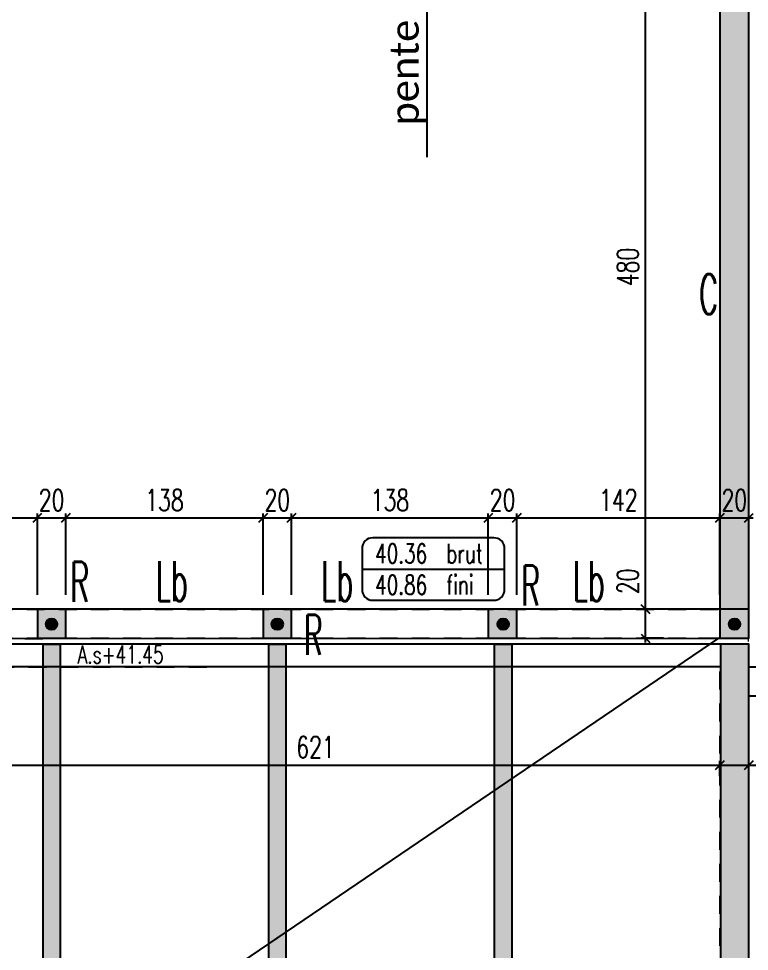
# Model space of a CAD drawing. Extents: x 308 to 787, y -199 to -146.
# Drawn here: x 398.85 to 403.97, y -184.28 to -177.74 of the extents above; entities that cross this region are included whole.
import ezdxf

# ---------------------------------------------------------------- set-up
doc = ezdxf.new("R2010")
doc.units = 0
doc.header["$LTSCALE"] = 0.5
doc.header["$MEASUREMENT"] = 0
doc.linetypes.add('CACHE', pattern=[0.375, 0.25, -0.125])
doc.linetypes.add('DISCONTINU2', pattern=[0.375, 0.25, -0.125])
doc.layers.get('DEFPOINTS').update_dxf_attribs({"linetype": 'CONTINUOUS'})
for name, color, linetype in [('- TPFI plancher BA', 5, 'CONTINUOUS'), ('1_AJSA_techEP', 142, 'CONTINUOUS'), ('2_AJSA_txt50', 181, 'CONTINUOUS'), ('COTATION', 7, 'CONTINUOUS'), ('HABILLAGE', 7, 'CONTINUOUS'), ('MURS', 3, 'CONTINUOUS'), ('POCHAGE', 254, 'CONTINUOUS'), ('POTEAUX', 1, 'CONTINUOUS'), ('POUTRES', 2, 'CONTINUOUS'), ('RAID', 1, 'CONTINUOUS'), ('RDC', 7, 'DISCONTINU2'), ('REPERAGE', 4, 'CONTINUOUS'), ('REPERE-CHAI', 4, 'CONTINUOUS'), ('REPERE-POUT', 4, 'CONTINUOUS'), ('REPERE-RAID', 4, 'CONTINUOUS')]:
    doc.layers.add(name, color=color, linetype=linetype)
doc.styles.add('CALIBRI', font='calibri.ttf')
doc.styles.add('ROMANS8', font='romans.shx', dxfattribs={"width": 0.7})
doc.styles.get("Standard").update_dxf_attribs({"font": 'txt.shx'})
doc.dimstyles.new('COT50 cm', dxfattribs={"dimtxt": 0.15, "dimasz": 0.06, "dimexe": 0.03, "dimexo": 0.1, "dimgap": 0.05, "dimtad": 1, "dimdec": 0, "dimlfac": 100, "dimzin": 0, "dimdsep": 46, "dimtxsty": 'ROMANS8', "dimblk1": 'OBLIQUE', "dimblk2": 'OBLIQUE', "dimsah": 1, "dimcen": 0.03, "dimdle": 0.03, "dimclrt": 1, "dimadec": 0, "dimazin": 0, "dimtfac": 1, "dimtdec": 0, "dimtmove": 0, "dimatfit": 3, "dimfxl": 0, "dimtolj": 1, "dimtzin": 0, "dimlwd": -1, "dimlwe": -1, "dimarcsym": 0})

# ---------------------------------------------------------------- blocks, each defined once
blk = doc.blocks.new('139')
at = {"layer": 'HABILLAGE', "color": 7}
blk.add_line((-0.6648, 0), (0.6648, 0), dxfattribs=at)
at = {"layer": 'HABILLAGE'}
blk.add_lwpolyline([(-0.5648, -0.291), (0.5648, -0.291, 0.414214), (0.6648, -0.191), (0.6648, 0.191, 0.414214), (0.5648, 0.291), (-0.5648, 0.291, 0.414214), (-0.6648, 0.191), (-0.6648, -0.191, 0.414214)], format="xyb", close=True, dxfattribs=at)
at = {"layer": 'HABILLAGE', "color": 1, "width": 0.7}
for s, p in [('brut', (0.1215, 0.054)), ('fini', (0.1215, -0.237))]:
    blk.add_text(s, height=0.18, dxfattribs=at).set_placement(p)
for tag, p in [('NIVBRUT', (-0.5425, 0.054)), ('NIVFINI', (-0.5425, -0.237))]:
    blk.add_attdef(tag, p, '', height=0.18, dxfattribs=at)
blk = doc.blocks.new('_Oblique')
at = {"layer": 'COTATION', "color": 0, "lineweight": -2}
blk.add_line((-0.5, -0.5), (0.5, 0.5), dxfattribs=at)
blk = doc.blocks.new('*D409')
at = {"layer": 'COTATION', "color": 0, "transparency": 16777216}
for p, q in [((403.2449, -181.8809), (403.2449, -181.5509)), ((403.3715, -181.8809), (403.2149, -181.8809)), ((403.2449, -182.1156), (403.2449, -181.8809)), ((403.3715, -182.0856), (403.2149, -182.0856))]:
    blk.add_line(p, q, dxfattribs=at)
at = {"layer": 'DEFPOINTS', "color": 0, "transparency": 16777216}
for p in [(403.2449, -181.8809), (403.4715, -181.8809), (403.4715, -182.0856)]:
    blk.add_point(p, dxfattribs=at)
at = {"layer": 'COTATION', "color": 0, "transparency": 16777216, "xscale": 0.06, "yscale": 0.06, "zscale": 0.06}
for p, rotation in [((403.2449, -181.8809), 90), ((403.2449, -182.0856), 270)]:
    blk.add_blockref('_Oblique', p, dxfattribs=dict(at, rotation=rotation))
at = {"layer": 'COTATION', "color": 1, "transparency": 16777216, "insert": (403.1199, -181.6859), "char_height": 0.15, "attachment_point": 5, "rotation": 90, "style": 'ROMANS8'}
blk.add_mtext('\\A1;20', dxfattribs=at)
blk = doc.blocks.new('*D410')
at = {"layer": 'COTATION', "color": 0, "transparency": 16777216}
for p, q in [((403.6089, -177.0795), (403.2149, -177.0795)), ((403.2449, -181.9109), (403.2449, -177.0495)), ((403.3715, -181.8809), (403.2149, -181.8809))]:
    blk.add_line(p, q, dxfattribs=at)
at = {"layer": 'DEFPOINTS', "color": 0, "transparency": 16777216}
for p in [(403.2449, -177.0795), (403.7089, -177.0795), (403.4715, -181.8809)]:
    blk.add_point(p, dxfattribs=at)
at = {"layer": 'COTATION', "color": 0, "transparency": 16777216, "xscale": 0.06, "yscale": 0.06, "zscale": 0.06}
for p, rotation in [((403.2449, -177.0795), 90), ((403.2449, -181.8809), 270)]:
    blk.add_blockref('_Oblique', p, dxfattribs=dict(at, rotation=rotation))
at = {"layer": 'COTATION', "color": 1, "transparency": 16777216, "insert": (403.1199, -179.4802), "char_height": 0.15, "attachment_point": 5, "rotation": 90, "style": 'ROMANS8'}
blk.add_mtext('\\A1;480', dxfattribs=at)
blk = doc.blocks.new('*D652')
at = {"layer": 'COTATION', "color": 0, "transparency": 16777216}
for p, q in [((397.5242, -182.9754), (403.7964, -182.9754)), ((397.5542, -183.2129), (397.5542, -182.9454)), ((403.7664, -183.0521), (403.7664, -182.9454))]:
    blk.add_line(p, q, dxfattribs=at)
at = {"layer": 'DEFPOINTS', "color": 0, "transparency": 16777216}
for p in [(403.7664, -182.9754), (403.7664, -183.1521), (397.5542, -183.3129)]:
    blk.add_point(p, dxfattribs=at)
at = {"layer": 'COTATION', "color": 0, "transparency": 16777216, "xscale": 0.06, "yscale": 0.06, "zscale": 0.06, "rotation": 180}
blk.add_blockref('_Oblique', (397.5542, -182.9754), dxfattribs=at)
at = {"layer": 'COTATION', "color": 0, "transparency": 16777216, "xscale": 0.06, "yscale": 0.06, "zscale": 0.06}
blk.add_blockref('_Oblique', (403.7664, -182.9754), dxfattribs=at)
at = {"layer": 'COTATION', "color": 1, "transparency": 16777216, "insert": (400.9296, -182.8504), "char_height": 0.15, "attachment_point": 5, "style": 'ROMANS8'}
blk.add_mtext('\\A1;621', dxfattribs=at)
blk = doc.blocks.new('*D653')
at = {"layer": 'COTATION', "color": 0, "transparency": 16777216}
for p, q in [((403.7364, -182.9754), (403.9997, -182.9754)), ((403.7664, -183.0521), (403.7664, -182.9454)), ((403.9697, -183.1534), (403.9697, -182.9454))]:
    blk.add_line(p, q, dxfattribs=at)
at = {"layer": 'DEFPOINTS', "color": 0, "transparency": 16777216}
for p in [(403.9697, -182.9754), (403.7664, -183.1521), (403.9697, -183.2534)]:
    blk.add_point(p, dxfattribs=at)
at = {"layer": 'COTATION', "color": 0, "transparency": 16777216, "xscale": 0.06, "yscale": 0.06, "zscale": 0.06, "rotation": 180}
blk.add_blockref('_Oblique', (403.7664, -182.9754), dxfattribs=at)
at = {"layer": 'COTATION', "color": 0, "transparency": 16777216, "xscale": 0.06, "yscale": 0.06, "zscale": 0.06}
blk.add_blockref('_Oblique', (403.9697, -182.9754), dxfattribs=at)
at = {"layer": 'COTATION', "color": 1, "transparency": 16777216, "insert": (404.1213, -182.8633), "char_height": 0.15, "attachment_point": 5, "style": 'ROMANS8'}
blk.add_mtext('\\A1;20', dxfattribs=at)
blk = doc.blocks.new('*D654')
at = {"layer": 'COTATION', "color": 0, "transparency": 16777216}
for p, q in [((410.9097, -182.8918), (410.9097, -183.0054)), ((403.9397, -182.9754), (410.9397, -182.9754)), ((403.9697, -183.1534), (403.9697, -182.9454))]:
    blk.add_line(p, q, dxfattribs=at)
at = {"layer": 'DEFPOINTS', "color": 0, "transparency": 16777216}
for p in [(410.9097, -182.7918), (410.9097, -182.9754), (403.9697, -183.2534)]:
    blk.add_point(p, dxfattribs=at)
at = {"layer": 'COTATION', "color": 0, "transparency": 16777216, "xscale": 0.06, "yscale": 0.06, "zscale": 0.06, "rotation": 180}
blk.add_blockref('_Oblique', (403.9697, -182.9754), dxfattribs=at)
at = {"layer": 'COTATION', "color": 0, "transparency": 16777216, "xscale": 0.06, "yscale": 0.06, "zscale": 0.06}
blk.add_blockref('_Oblique', (410.9097, -182.9754), dxfattribs=at)
at = {"layer": 'COTATION', "color": 1, "transparency": 16777216, "insert": (407.4397, -182.8504), "char_height": 0.15, "attachment_point": 5, "style": 'ROMANS8'}
blk.add_mtext('\\A1;694', dxfattribs=at)
blk = doc.blocks.new('*D835')
at = {"layer": 'DEFPOINTS', "color": 0, "transparency": 16777216}
for p in [(403.9697, -182.1258), (404.8995, -182.1258), (403.7667, -187.4191)]:
    blk.add_point(p, dxfattribs=at)
at = {"layer": 'POCHAGE', "color": 0, "transparency": 16777216}
for p, q in [((404.0697, -182.1258), (404.9295, -182.1258)), ((404.8995, -187.4491), (404.8995, -182.0958)), ((403.8667, -187.4191), (404.9295, -187.4191))]:
    blk.add_line(p, q, dxfattribs=at)
at = {"layer": 'POCHAGE', "color": 0, "transparency": 16777216, "xscale": 0.06, "yscale": 0.06, "zscale": 0.06}
for p, rotation in [((404.8995, -182.1258), 90), ((404.8995, -187.4191), 270)]:
    blk.add_blockref('_Oblique', p, dxfattribs=dict(at, rotation=rotation))
at = {"layer": 'POCHAGE', "color": 1, "transparency": 16777216, "insert": (404.7745, -184.7725), "char_height": 0.15, "attachment_point": 5, "rotation": 90, "style": 'ROMANS8'}
blk.add_mtext('\\A1;529', dxfattribs=at)
blk = doc.blocks.new('*D836')
at = {"layer": 'DEFPOINTS', "color": 0, "transparency": 16777216}
for p in [(403.9697, -182.1258), (403.9699, -182.0856), (404.8995, -182.0856)]:
    blk.add_point(p, dxfattribs=at)
at = {"layer": 'POCHAGE', "color": 0, "transparency": 16777216}
for p, q in [((404.8995, -182.0856), (404.8995, -182.0256)), ((404.0697, -182.1258), (404.9295, -182.1258)), ((404.0699, -182.0856), (404.9295, -182.0856)), ((404.8995, -182.1258), (404.8995, -182.0856)), ((404.8995, -182.1258), (404.8995, -182.1858))]:
    blk.add_line(p, q, dxfattribs=at)
at = {"layer": 'POCHAGE', "color": 0, "transparency": 16777216, "xscale": 0.06, "yscale": 0.06, "zscale": 0.06}
for p, rotation in [((404.8995, -182.0856), 270), ((404.8995, -182.1258), 90)]:
    blk.add_blockref('_Oblique', p, dxfattribs=dict(at, rotation=rotation))
at = {"layer": 'POCHAGE', "color": 1, "transparency": 16777216, "insert": (404.7745, -182.1732), "char_height": 0.15, "attachment_point": 5, "rotation": 90, "style": 'ROMANS8'}
blk.add_mtext('\\A1;4', dxfattribs=at)
blk = doc.blocks.new('*D1274')
at = {"layer": 'COTATION', "color": 0, "transparency": 16777216}
for p, q in [((397.5542, -181.7809), (397.5542, -181.2109)), ((398.9781, -181.7809), (398.9781, -181.2109)), ((397.5242, -181.2409), (399.0081, -181.2409))]:
    blk.add_line(p, q, dxfattribs=at)
at = {"layer": 'DEFPOINTS', "color": 0, "transparency": 16777216}
for p in [(398.9781, -181.2409), (397.5542, -181.8809), (398.9781, -181.8809)]:
    blk.add_point(p, dxfattribs=at)
at = {"layer": 'COTATION', "color": 0, "transparency": 16777216, "xscale": 0.06, "yscale": 0.06, "zscale": 0.06, "rotation": 180}
blk.add_blockref('_Oblique', (397.5542, -181.2409), dxfattribs=at)
at = {"layer": 'COTATION', "color": 0, "transparency": 16777216, "xscale": 0.06, "yscale": 0.06, "zscale": 0.06}
blk.add_blockref('_Oblique', (398.9781, -181.2409), dxfattribs=at)
at = {"layer": 'COTATION', "color": 1, "transparency": 16777216, "insert": (398.2661, -181.1159), "char_height": 0.15, "attachment_point": 5, "style": 'ROMANS8'}
blk.add_mtext('\\A1;142', dxfattribs=at)
blk = doc.blocks.new('*D1275')
at = {"layer": 'COTATION', "color": 0, "transparency": 16777216}
for p, q in [((398.9781, -181.7809), (398.9781, -181.2109)), ((399.1781, -181.7809), (399.1781, -181.2109)), ((398.9481, -181.2409), (399.2081, -181.2409))]:
    blk.add_line(p, q, dxfattribs=at)
at = {"layer": 'DEFPOINTS', "color": 0, "transparency": 16777216}
for p in [(399.1781, -181.2409), (398.9781, -181.8809), (399.1781, -181.8809)]:
    blk.add_point(p, dxfattribs=at)
at = {"layer": 'COTATION', "color": 0, "transparency": 16777216, "xscale": 0.06, "yscale": 0.06, "zscale": 0.06, "rotation": 180}
blk.add_blockref('_Oblique', (398.9781, -181.2409), dxfattribs=at)
at = {"layer": 'COTATION', "color": 0, "transparency": 16777216, "xscale": 0.06, "yscale": 0.06, "zscale": 0.06}
blk.add_blockref('_Oblique', (399.1781, -181.2409), dxfattribs=at)
at = {"layer": 'COTATION', "color": 1, "transparency": 16777216, "insert": (399.0781, -181.1159), "char_height": 0.15, "attachment_point": 5, "style": 'ROMANS8'}
blk.add_mtext('\\A1;20', dxfattribs=at)
blk = doc.blocks.new('*D1276')
at = {"layer": 'COTATION', "color": 0, "transparency": 16777216}
for p, q in [((399.1781, -181.7809), (399.1781, -181.2109)), ((400.5619, -181.7809), (400.5619, -181.2109)), ((399.1481, -181.2409), (400.5919, -181.2409))]:
    blk.add_line(p, q, dxfattribs=at)
at = {"layer": 'DEFPOINTS', "color": 0, "transparency": 16777216}
for p in [(400.5619, -181.2409), (399.1781, -181.8809), (400.5619, -181.8809)]:
    blk.add_point(p, dxfattribs=at)
at = {"layer": 'COTATION', "color": 0, "transparency": 16777216, "xscale": 0.06, "yscale": 0.06, "zscale": 0.06, "rotation": 180}
blk.add_blockref('_Oblique', (399.1781, -181.2409), dxfattribs=at)
at = {"layer": 'COTATION', "color": 0, "transparency": 16777216, "xscale": 0.06, "yscale": 0.06, "zscale": 0.06}
blk.add_blockref('_Oblique', (400.5619, -181.2409), dxfattribs=at)
at = {"layer": 'COTATION', "color": 1, "transparency": 16777216, "insert": (399.87, -181.1159), "char_height": 0.15, "attachment_point": 5, "style": 'ROMANS8'}
blk.add_mtext('\\A1;138', dxfattribs=at)
blk = doc.blocks.new('*D1277')
at = {"layer": 'COTATION', "color": 0, "transparency": 16777216}
for p, q in [((400.5619, -181.7809), (400.5619, -181.2109)), ((400.7619, -181.7809), (400.7619, -181.2109)), ((400.5319, -181.2409), (400.7919, -181.2409))]:
    blk.add_line(p, q, dxfattribs=at)
at = {"layer": 'DEFPOINTS', "color": 0, "transparency": 16777216}
for p in [(400.7619, -181.2409), (400.5619, -181.8809), (400.7619, -181.8809)]:
    blk.add_point(p, dxfattribs=at)
at = {"layer": 'COTATION', "color": 0, "transparency": 16777216, "xscale": 0.06, "yscale": 0.06, "zscale": 0.06, "rotation": 180}
blk.add_blockref('_Oblique', (400.5619, -181.2409), dxfattribs=at)
at = {"layer": 'COTATION', "color": 0, "transparency": 16777216, "xscale": 0.06, "yscale": 0.06, "zscale": 0.06}
blk.add_blockref('_Oblique', (400.7619, -181.2409), dxfattribs=at)
at = {"layer": 'COTATION', "color": 1, "transparency": 16777216, "insert": (400.6619, -181.1159), "char_height": 0.15, "attachment_point": 5, "style": 'ROMANS8'}
blk.add_mtext('\\A1;20', dxfattribs=at)
blk = doc.blocks.new('*D1278')
at = {"layer": 'COTATION', "color": 0, "transparency": 16777216}
for p, q in [((400.7619, -181.7809), (400.7619, -181.2109)), ((402.1419, -181.7809), (402.1419, -181.2109)), ((400.7319, -181.2409), (402.1719, -181.2409))]:
    blk.add_line(p, q, dxfattribs=at)
at = {"layer": 'DEFPOINTS', "color": 0, "transparency": 16777216}
for p in [(402.1419, -181.2409), (400.7619, -181.8809), (402.1419, -181.8809)]:
    blk.add_point(p, dxfattribs=at)
at = {"layer": 'COTATION', "color": 0, "transparency": 16777216, "xscale": 0.06, "yscale": 0.06, "zscale": 0.06, "rotation": 180}
blk.add_blockref('_Oblique', (400.7619, -181.2409), dxfattribs=at)
at = {"layer": 'COTATION', "color": 0, "transparency": 16777216, "xscale": 0.06, "yscale": 0.06, "zscale": 0.06}
blk.add_blockref('_Oblique', (402.1419, -181.2409), dxfattribs=at)
at = {"layer": 'COTATION', "color": 1, "transparency": 16777216, "insert": (401.4519, -181.1159), "char_height": 0.15, "attachment_point": 5, "style": 'ROMANS8'}
blk.add_mtext('\\A1;138', dxfattribs=at)
blk = doc.blocks.new('*D1279')
at = {"layer": 'COTATION', "color": 0, "transparency": 16777216}
for p, q in [((402.1419, -181.7809), (402.1419, -181.2109)), ((402.3419, -181.7809), (402.3419, -181.2109)), ((402.1119, -181.2409), (402.3719, -181.2409))]:
    blk.add_line(p, q, dxfattribs=at)
at = {"layer": 'DEFPOINTS', "color": 0, "transparency": 16777216}
for p in [(402.3419, -181.2409), (402.1419, -181.8809), (402.3419, -181.8809)]:
    blk.add_point(p, dxfattribs=at)
at = {"layer": 'COTATION', "color": 0, "transparency": 16777216, "xscale": 0.06, "yscale": 0.06, "zscale": 0.06, "rotation": 180}
blk.add_blockref('_Oblique', (402.1419, -181.2409), dxfattribs=at)
at = {"layer": 'COTATION', "color": 0, "transparency": 16777216, "xscale": 0.06, "yscale": 0.06, "zscale": 0.06}
blk.add_blockref('_Oblique', (402.3419, -181.2409), dxfattribs=at)
at = {"layer": 'COTATION', "color": 1, "transparency": 16777216, "insert": (402.2419, -181.1159), "char_height": 0.15, "attachment_point": 5, "style": 'ROMANS8'}
blk.add_mtext('\\A1;20', dxfattribs=at)
blk = doc.blocks.new('*D1280')
at = {"layer": 'COTATION', "color": 0, "transparency": 16777216}
for p, q in [((402.3419, -181.7809), (402.3419, -181.2109)), ((403.7661, -181.781), (403.7661, -181.2109)), ((402.3119, -181.2409), (403.7961, -181.2409))]:
    blk.add_line(p, q, dxfattribs=at)
at = {"layer": 'DEFPOINTS', "color": 0, "transparency": 16777216}
for p in [(403.7661, -181.2409), (402.3419, -181.8809), (403.7661, -181.881)]:
    blk.add_point(p, dxfattribs=at)
at = {"layer": 'COTATION', "color": 0, "transparency": 16777216, "xscale": 0.06, "yscale": 0.06, "zscale": 0.06, "rotation": 180}
blk.add_blockref('_Oblique', (402.3419, -181.2409), dxfattribs=at)
at = {"layer": 'COTATION', "color": 0, "transparency": 16777216, "xscale": 0.06, "yscale": 0.06, "zscale": 0.06}
blk.add_blockref('_Oblique', (403.7661, -181.2409), dxfattribs=at)
at = {"layer": 'COTATION', "color": 1, "transparency": 16777216, "insert": (403.054, -181.1159), "char_height": 0.15, "attachment_point": 5, "style": 'ROMANS8'}
blk.add_mtext('\\A1;142', dxfattribs=at)
blk = doc.blocks.new('*D1281')
at = {"layer": 'COTATION', "color": 0, "transparency": 16777216}
for p, q in [((403.7661, -181.781), (403.7661, -181.2109)), ((403.9699, -181.781), (403.9699, -181.2109)), ((403.7361, -181.2409), (403.9999, -181.2409))]:
    blk.add_line(p, q, dxfattribs=at)
at = {"layer": 'DEFPOINTS', "color": 0, "transparency": 16777216}
for p in [(403.9699, -181.2409), (403.7661, -181.881), (403.9699, -181.881)]:
    blk.add_point(p, dxfattribs=at)
at = {"layer": 'COTATION', "color": 0, "transparency": 16777216, "xscale": 0.06, "yscale": 0.06, "zscale": 0.06, "rotation": 180}
blk.add_blockref('_Oblique', (403.7661, -181.2409), dxfattribs=at)
at = {"layer": 'COTATION', "color": 0, "transparency": 16777216, "xscale": 0.06, "yscale": 0.06, "zscale": 0.06}
blk.add_blockref('_Oblique', (403.9699, -181.2409), dxfattribs=at)
at = {"layer": 'COTATION', "color": 1, "transparency": 16777216, "insert": (403.868, -181.1159), "char_height": 0.15, "attachment_point": 5, "style": 'ROMANS8'}
blk.add_mtext('\\A1;20', dxfattribs=at)

msp = doc.modelspace()

# ---------------------------------------------------------------- hatches: boundary and pattern name
at = {"layer": 'POCHAGE'}
h = msp.add_hatch(color=256, dxfattribs=at)
h.dxf.hatch_style = 1
h.paths.add_polyline_path([(403.7661, -181.8809), (403.97, -181.8809), (403.9704, -176.8795), (403.7666, -176.8795)])
h = msp.add_hatch(color=256, dxfattribs=at)
h.dxf.hatch_style = 1
h.paths.add_polyline_path([(398.9781, -181.8809), (398.9781, -182.0858), (399.1781, -182.0858), (399.1781, -181.8809)])
h.paths.add_polyline_path([(399.1181, -181.9863, -1), (399.0381, -181.9863, -1)], flags=16)
h = msp.add_hatch(color=256, dxfattribs=at)
h.dxf.hatch_style = 1
h.paths.add_polyline_path([(400.5619, -181.8809), (400.5619, -182.0857), (400.7619, -182.0857), (400.7619, -181.8809)])
h.paths.add_polyline_path([(400.7019, -181.9863, -1), (400.6219, -181.9863, -1)], flags=16)
h = msp.add_hatch(color=256, dxfattribs=at)
h.dxf.hatch_style = 1
h.paths.add_polyline_path([(402.3419, -181.8809), (402.1419, -181.8809), (402.1419, -182.0857), (402.3419, -182.0857)])
h.paths.add_polyline_path([(402.2858, -181.9863, -1), (402.2058, -181.9863, -1)], flags=16)
h = msp.add_hatch(color=256, dxfattribs=at)
h.dxf.hatch_style = 1
h.paths.add_polyline_path([(403.9699, -181.8808), (403.7657, -181.8808), (403.7657, -182.0856), (403.9699, -182.0856)])
edge = h.paths.add_edge_path(flags=16)
edge.add_arc((403.8695, -181.9862), 0.04, 0, 360)
h = msp.add_hatch(color=256, dxfattribs=at)
h.dxf.hatch_style = 1
h.paths.add_polyline_path([(403.8297, -181.9863, 1), (403.9097, -181.9863, 1)])
h = msp.add_hatch(color=256, dxfattribs=at)
h.dxf.hatch_style = 1
h.paths.add_polyline_path([(399.1381, -182.1258), (399.0181, -182.1258), (399.0181, -182.2858), (399.1381, -182.2858)])
h = msp.add_hatch(color=256, dxfattribs=at)
h.dxf.hatch_style = 1
h.paths.add_polyline_path([(400.7219, -187.6191), (400.6019, -187.6191), (400.6019, -188.6189), (400.7219, -188.6189)])
h.paths.add_polyline_path([(400.7219, -187.4191), (400.6019, -187.4191), (400.6019, -187.6191), (400.7219, -187.6191)])
h.paths.add_polyline_path([(400.7219, -184.1472), (400.6019, -184.2287), (400.6019, -187.369), (400.7219, -187.369)])
h.paths.add_polyline_path([(400.7219, -182.1258), (400.6019, -182.1258), (400.6019, -184.2287), (400.7219, -184.1472)])
h = msp.add_hatch(color=256, dxfattribs=at)
h.dxf.hatch_style = 1
h.paths.add_polyline_path([(402.3058, -182.1258), (402.1858, -182.1258), (402.1858, -182.2858), (402.3058, -182.2858)])
h.paths.add_polyline_path([(402.3058, -182.2873), (402.1858, -182.2874), (402.1858, -183.1537), (402.3058, -183.0723)])
h.paths.add_polyline_path([(402.3058, -183.0723), (402.1858, -183.1537), (402.1858, -187.369), (402.3058, -187.369)])
h.paths.add_polyline_path([(402.3058, -187.369), (402.1858, -187.369), (402.1858, -187.4191), (402.3058, -187.4191)])
h.paths.add_polyline_path([(402.3058, -187.4191), (402.1858, -187.4191), (402.1858, -187.6191), (402.3058, -187.6191)])
h.paths.add_polyline_path([(402.3058, -187.6191), (402.1858, -187.6191), (402.1858, -188.6189), (402.3058, -188.6189)])
h = msp.add_hatch(color=256, dxfattribs=at)
h.dxf.hatch_style = 1
h.paths.add_polyline_path([(403.9663, -182.286), (403.9663, -182.286), (403.9663, -182.1258), (403.7697, -182.1258), (403.7697, -186.269), (403.9664, -186.269)], flags=17)
h.paths.add_polyline_path([(403.9697, -182.1258), (403.9663, -182.1258), (403.9665, -188.8191), (403.9697, -188.8191)])
h.paths.add_polyline_path([(403.9663, -182.1258), (403.7697, -182.1258), (403.7697, -186.269), (403.7697, -188.8191), (403.9665, -188.8191)])
h = msp.add_hatch(color=256, dxfattribs=at)
h.dxf.hatch_style = 1
h.paths.add_polyline_path([(403.7697, -186.269), (403.9664, -186.269), (403.9663, -182.489), (403.9663, -182.489), (403.9663, -182.289), (403.9663, -182.1258), (403.7697, -182.1258)])
h = msp.add_hatch(color=256, dxfattribs=at)
h.dxf.hatch_style = 1
h.paths.add_polyline_path([(399.1381, -182.2906), (399.0181, -182.2907), (399.0181, -186.3407), (399.1381, -186.2524)])
h.paths.add_polyline_path([(399.1381, -186.2524), (399.0181, -186.3407), (399.0181, -187.369), (399.1381, -187.369)])
h.paths.add_polyline_path([(399.1381, -187.4191), (399.0181, -187.4191), (399.0181, -187.6191), (399.1381, -187.6191)])
h.paths.add_polyline_path([(399.1381, -187.6191), (399.0181, -187.6191), (399.0181, -188.6189), (399.1381, -188.6189)])
at = {"layer": 'RAID'}
for points in [[(399.0381, -181.9863, -1), (399.1181, -181.9863, -1)], [(400.6219, -181.9863, -1), (400.7019, -181.9863, -1)], [(402.2058, -181.9863, -1), (402.2858, -181.9863, -1)], [(403.8297, -181.9863, -1), (403.9097, -181.9863, -1)]]:
    msp.add_hatch(color=256, dxfattribs=at).paths.add_polyline_path(points)

# ---------------------------------------------------------------- linework, layer by layer
at = {"layer": '- TPFI plancher BA'}
msp.add_line((400.0401, -184.61), (403.7666, -182.0809), dxfattribs=at)
at = {"layer": '1_AJSA_techEP'}
msp.add_lwpolyline([(403.9663, -182.489), (405.5711, -182.489), (405.5713, -182.289), (403.9663, -182.289)], close=True, dxfattribs=at)
at = {"layer": '2_AJSA_txt50', "color": 1}
msp.add_lwpolyline([(401.7124, -178.7101), (401.7124, -176.7547), (401.5912, -176.9028)], dxfattribs=at)
at = {"layer": 'MURS'}
for points in [[(403.7666, -176.8795), (403.7661, -181.8809), (397.0699, -181.8809), (397.0699, -176.8809), (396.8899, -176.8809), (396.8899, -181.8863), (389.6099, -181.8863), (389.6099, -179.6809), (389.4299, -179.6809), (389.4299, -181.8863), (382.1728, -181.8863), (382.173, -174.6561), (381.973, -174.6561), (381.973, -179.6804), (376.2945, -179.6804)], [(376.2945, -179.8763), (381.9696, -179.8763), (381.9699, -182.0863), (403.9699, -182.0856), (403.9697, -176.8795)], [(403.7697, -182.1258), (397.5542, -182.1258)], [(403.7697, -182.2858), (397.5542, -182.2858)]]:
    msp.add_lwpolyline(points, dxfattribs=at)
for points in [[(399.0181, -182.1258), (399.1381, -182.1258), (399.1381, -188.6191), (399.0181, -188.6191)], [(400.6019, -182.1258), (400.7219, -182.1258), (400.7219, -188.6191), (400.6019, -188.6191)], [(402.1858, -182.1258), (402.3058, -182.1258), (402.3058, -188.6191), (402.1858, -188.6191)], [(403.7697, -188.8191), (403.9697, -188.8191), (403.9697, -182.1258), (403.7697, -182.1258)]]:
    msp.add_lwpolyline(points, close=True, dxfattribs=at)
at = {"layer": 'POTEAUX'}
for points in [[(398.9781, -182.0858), (399.1781, -182.0858), (399.1781, -181.8809), (398.9781, -181.8809)], [(400.5619, -182.0857), (400.7619, -182.0857), (400.7619, -181.8809), (400.5619, -181.8809)], [(402.1419, -182.0857), (402.3419, -182.0857), (402.3419, -181.8809), (402.1419, -181.8809)], [(403.7661, -182.0856), (403.9699, -182.0856), (403.9699, -181.8809), (403.7661, -181.8809)]]:
    msp.add_lwpolyline(points, close=True, dxfattribs=at)
at = {"layer": 'POUTRES', "linetype": 'DISCONTINU2'}
for p, q in [((397.5542, -181.8809), (403.7661, -181.8809)), ((397.5542, -182.0857), (403.7661, -182.0856))]:
    msp.add_line(p, q, dxfattribs=at)
at = {"layer": 'RAID'}
for centre in [(399.0781, -181.9863), (400.6619, -181.9863), (402.2458, -181.9863), (403.8697, -181.9863)]:
    msp.add_circle(centre, 0.04, dxfattribs=at)
at = {"layer": 'RDC', "linetype": 'CACHE', "lineweight": 15}
msp.add_lwpolyline([(395.072, -188.7211, 0.001091), (398.216, -188.8552), (403.9665, -188.8574), (403.9663, -182.0855), (398.6696, -182.091), (398.6693, -170.9926), (397.1402, -170.9906)], format="xyb", dxfattribs=at)
msp.add_lwpolyline([(403.7664, -186.269), (403.7663, -182.2858), (398.4696, -182.2913), (398.4693, -171.143), (397.0696, -171.1373)], dxfattribs=at)

# ---------------------------------------------------------------- block references
at = {"layer": 'HABILLAGE', "color": 1, "xscale": 0.7521624, "yscale": 0.7521624, "zscale": 0.7521624}
msp.add_blockref('139', (401.7558, -181.5996), dxfattribs=at).add_auto_attribs({'NIVBRUT': '40.36', 'NIVFINI': '40.86'})

# ---------------------------------------------------------------- texts
at = {"layer": '2_AJSA_txt50', "color": 1, "style": 'CALIBRI'}
msp.add_text('pente  5 %%%', height=0.2, rotation=90, dxfattribs=at).set_placement((401.6538, -178.4876))
at = {"layer": 'REPERAGE', "color": 1, "style": 'ROMANS8', "width": 0.7}
msp.add_text('A.s+41.45', height=0.125, dxfattribs=at).set_placement((399.2611, -182.2624))
at = {"layer": 'REPERE-CHAI', "color": 4, "width": 0.519}
msp.add_text('C', height=0.28, dxfattribs=at).set_placement((403.6216, -179.8111))
at = {"layer": 'REPERE-POUT', "width": 0.519}
for p in [(399.8107, -181.8247), (400.9706, -181.8247), (402.7353, -181.8247)]:
    msp.add_text('Lb', height=0.28, dxfattribs=at).set_placement(p)
at = {"layer": 'REPERE-RAID', "color": 4, "width": 0.519}
for p in [(399.2101, -181.8297), (402.373, -181.8555), (400.8482, -182.2011)]:
    msp.add_text('R', height=0.28, dxfattribs=at).set_placement(p)

# ---------------------------------------------------------------- dimensions: what is measured, and where the dimension line sits
at = {"layer": 'COTATION'}
dim = msp.add_linear_dim(base=(403.2449, -177.0795), p1=(403.4715, -181.8809), p2=(403.7089, -177.0795), angle=90, dimstyle='COT50 cm', override={"dimtmove": 1}, dxfattribs=at)
dim.commit()
dim.dimension.update_dxf_attribs({"geometry": '*D410', "text_midpoint": (403.1199, -179.4802)})
for base, p1, p2, override, picture, middle in [((398.9781, -181.2409), (397.5542, -181.8809), (398.9781, -181.8809), {"dimtmove": 1, "dimfxl": 5}, '*D1274', (398.2661, -181.1159)), ((400.5619, -181.2409), (399.1781, -181.8809), (400.5619, -181.8809), {"dimtmove": 1, "dimfxl": 5}, '*D1276', (399.87, -181.1159)), ((402.1419, -181.2409), (400.7619, -181.8809), (402.1419, -181.8809), {"dimtmove": 1, "dimfxl": 5}, '*D1278', (401.4519, -181.1159)), ((403.7661, -181.2409), (402.3419, -181.8809), (403.7661, -181.881), {"dimtmove": 1, "dimfxl": 5}, '*D1280', (403.054, -181.1159)), ((410.9097, -182.9754), (403.9697, -183.2534), (410.9097, -182.7918), {"dimtmove": 1}, '*D654', (407.4397, -182.8504))]:
    dim = msp.add_linear_dim(base=base, p1=p1, p2=p2, dimstyle='COT50 cm', override=override, dxfattribs=at)
    dim.commit()
    dim.dimension.update_dxf_attribs({"geometry": picture, "text_midpoint": middle})
for base, p1, p2, override, picture, middle in [((399.1781, -181.2409), (398.9781, -181.8809), (399.1781, -181.8809), {"dimtmove": 1, "dimfxl": 5}, '*D1275', (399.0781, -181.2409)), ((400.7619, -181.2409), (400.5619, -181.8809), (400.7619, -181.8809), {"dimtmove": 1, "dimfxl": 5}, '*D1277', (400.6619, -181.2409)), ((402.3419, -181.2409), (402.1419, -181.8809), (402.3419, -181.8809), {"dimtmove": 1, "dimfxl": 5}, '*D1279', (402.2419, -181.2409)), ((403.9699, -181.2409), (403.7661, -181.881), (403.9699, -181.881), {"dimtmove": 1, "dimfxl": 5}, '*D1281', (403.868, -181.2409)), ((403.7664, -182.9754), (397.5542, -183.3129), (403.7664, -183.1521), {"dimtmove": 1}, '*D652', (400.9296, -182.9754)), ((403.9697, -182.9754), (403.7664, -183.1521), (403.9697, -183.2534), {"dimtmove": 1}, '*D653', (404.1213, -182.9883))]:
    dim = msp.add_linear_dim(base=base, p1=p1, p2=p2, dimstyle='COT50 cm', override=override, dxfattribs=at)
    dim.commit()
    dim.dimension.update_dxf_attribs({"geometry": picture, "text_midpoint": middle, "dimtype": 160})
dim = msp.add_linear_dim(base=(403.2449, -181.8809), p1=(403.4715, -182.0856), p2=(403.4715, -181.8809), angle=90, dimstyle='COT50 cm', dxfattribs=at)
dim.commit()
dim.dimension.update_dxf_attribs({"geometry": '*D409', "text_midpoint": (403.1199, -181.6859)})
at = {"layer": 'POCHAGE', "color": 0}
dim = msp.add_linear_dim(base=(404.8995, -182.0856), p1=(403.9697, -182.1258), p2=(403.9699, -182.0856), angle=90, dimstyle='COT50 cm', override={"dimtmove": 1, "dimfxl": 10}, dxfattribs=at)
dim.commit()
dim.dimension.update_dxf_attribs({"geometry": '*D836', "text_midpoint": (404.8995, -182.1732), "dimtype": 160})
dim = msp.add_linear_dim(base=(404.8995, -182.1258), p1=(403.7667, -187.4191), p2=(403.9697, -182.1258), angle=90, dimstyle='COT50 cm', override={"dimtmove": 1, "dimfxl": 10}, dxfattribs=at)
dim.commit()
dim.dimension.update_dxf_attribs({"geometry": '*D835', "text_midpoint": (404.7745, -184.7725)})

doc.saveas('drawing.dxf')
